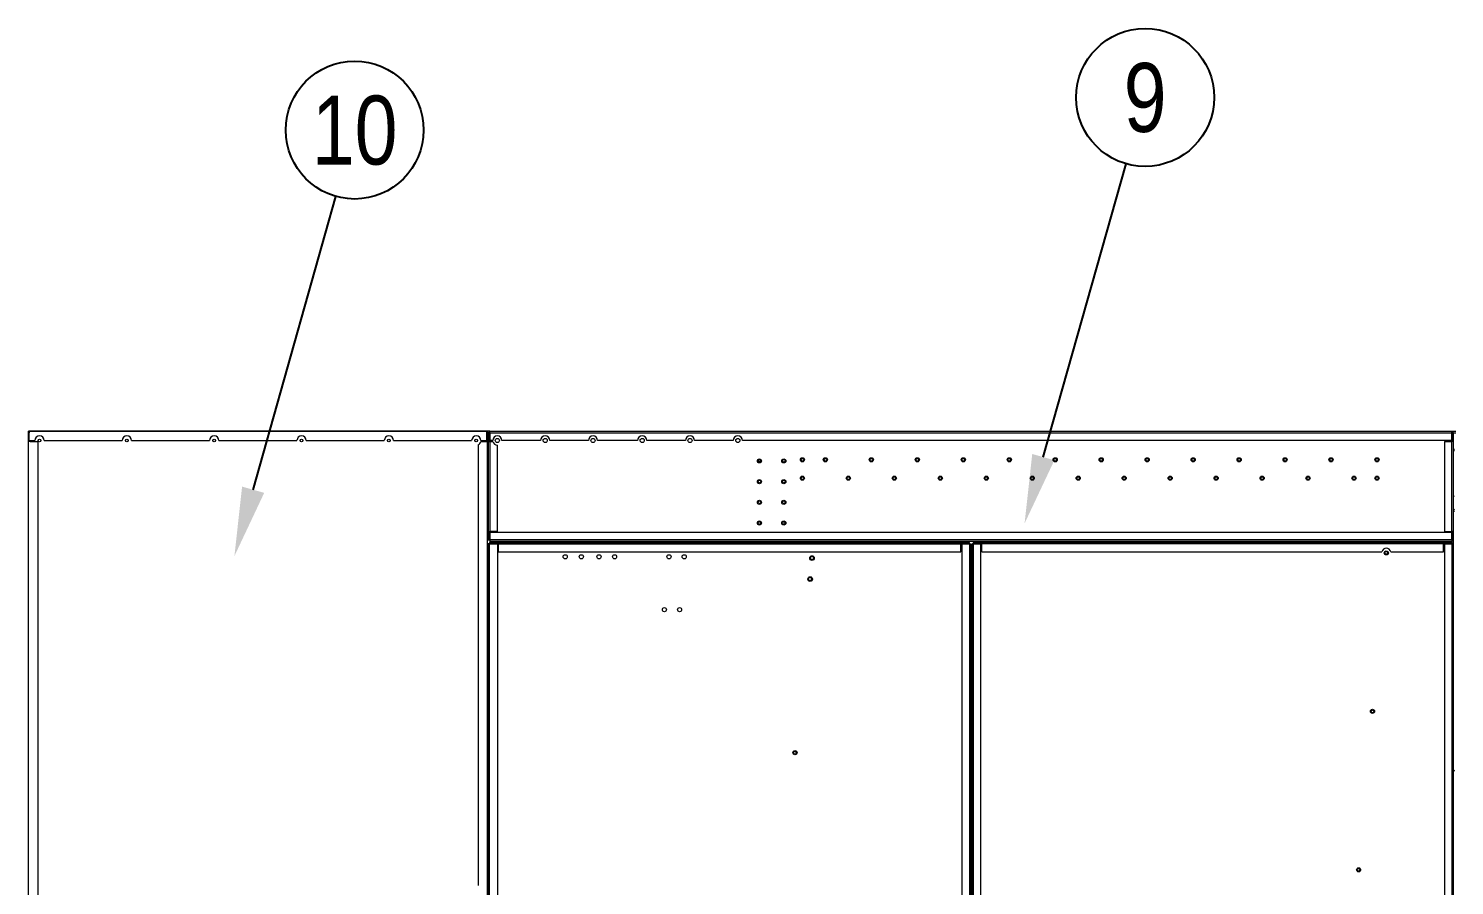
# Model space of a CAD drawing. Header units: millimetres. Extents: x -17070 to 51815, y -291348 to 34245.
# Drawn here: x 32001 to 35103, y 22445 to 24309 of the extents above; entities that cross this region are included whole.
import ezdxf
from ezdxf.enums import TextEntityAlignment as Align

# ---------------------------------------------------------------- set-up
doc = ezdxf.new("R2010")
doc.units = ezdxf.units.MM
doc.layers.add('냉각탑_dim', color=1, linetype='Continuous')
doc.layers.add('냉각탑_text', color=3, linetype='Continuous')
doc.styles.get("Standard").update_dxf_attribs({"font": 'arial.ttf'})

# ---------------------------------------------------------------- blocks, each defined once
blk = doc.blocks.new('1')
at = {"color": 0, "lineweight": 20}
for p, q in [((33001.2, 23432.6), (32001.2, 23432.6)), ((32001.2, 21032.6), (32001.2, 23432.6)), ((33004.7, 23432.6), (33001.2, 23432.6)), ((33001.2, 23429.1), (33001.2, 23432.6))]:
    blk.add_line(p, q, dxfattribs=at)
at = {"color": 7, "lineweight": 20, "ltscale": 0.001417}
for p, q in [((32001.2, 23430.6), (32002.9, 23430.6)), ((32001.2, 23429.7), (32002.9, 23429.7)), ((32999.2, 23430.6), (32997.5, 23430.6)), ((32999.2, 23429.7), (32997.5, 23429.7))]:
    blk.add_line(p, q, dxfattribs=at)
at = {"color": 7, "lineweight": 20, "ltscale": 0.00075}
for p, q in [((32001.2, 23429.7), (32001.2, 23430.6)), ((32001.2, 23429.7), (32001.2, 23430.6)), ((32999.2, 23429.7), (32999.2, 23430.6))]:
    blk.add_line(p, q, dxfattribs=at)
at = {"color": 7, "lineweight": 20, "ltscale": 0.015917}
for p, q in [((32001.2, 23410.6), (32001.2, 23429.7)), ((32999.2, 23429.7), (32999.2, 23410.6))]:
    blk.add_line(p, q, dxfattribs=at)
at = {"color": 7, "lineweight": 20, "ltscale": 0.000482551}
for p, q in [((32002.9, 23431.4), (32002.6, 23431.9)), ((32997.5, 23431.4), (32997.9, 23431.9))]:
    blk.add_line(p, q, dxfattribs=at)
at = {"color": 7, "lineweight": 20, "ltscale": 0.002833}
for p, q in [((32002.9, 23432.6), (32002.9, 23429.2)), ((32997.5, 23432.6), (32997.5, 23429.2)), ((32004.6, 23410.6), (32001.2, 23410.6)), ((32995.8, 23410.6), (32999.2, 23410.6))]:
    blk.add_line(p, q, dxfattribs=at)
at = {"color": 7, "lineweight": 20}
for p, q in [((32002.9, 23432.6), (32997.5, 23432.6)), ((33004.7, 23432.6), (35097.7, 23432.6)), ((33004.7, 23429.1), (35097.7, 23429.1)), ((35101.2, 21187.7), (35101.2, 23429.5)), ((32001.2, 21206.6), (32001.2, 23410.6)), ((32021.2, 23410.6), (32021.2, 21206.6)), ((32979.2, 23403.4), (32979.2, 22444.6)), ((32999.2, 23410.6), (32999.2, 21206.6)), ((35097.7, 23412.6), (33554.2, 23412.6)), ((35097.7, 23212.6), (33004.7, 23212.6)), ((33001.2, 21537.7), (33001.2, 23187.5)), ((33004.3, 21537.7), (33004.3, 23187.5)), ((35097.7, 23196.1), (33004.7, 23196.1)), ((35097.7, 23192.6), (33004.7, 23192.6)), ((33021.2, 23187.5), (33021.2, 21563.8)), ((33022.8, 23190.6), (34029.6, 23190.6)), ((33022.8, 23187.5), (34029.6, 23187.5)), ((34031.2, 23187.5), (34031.2, 21537.7)), ((34048.1, 23187.5), (34048.1, 21537.7)), ((34051.2, 23187.5), (34051.2, 21537.7)), ((34053.2, 23187.5), (34053.2, 21537.7)), ((34056.3, 23187.5), (34056.3, 21537.7)), ((34073.2, 21537.7), (34073.2, 23187.5)), ((35079.6, 23190.6), (34074.8, 23190.6)), ((35079.6, 23187.5), (34074.8, 23187.5)), ((35081.2, 23187.5), (35081.2, 21537.7)), ((35098.1, 21537.7), (35098.1, 23187.5)), ((33022.8, 23170.6), (34029.6, 23170.6))]:
    blk.add_line(p, q, dxfattribs=at)
at = {"color": 7, "lineweight": 20, "ltscale": 0.013833}
for p, q in [((32002.9, 23412.6), (32002.9, 23429.2)), ((32997.5, 23429.2), (32997.5, 23412.6)), ((32004.6, 23410.6), (32021.2, 23410.6))]:
    blk.add_line(p, q, dxfattribs=at)
at = {"color": 7, "lineweight": 20, "ltscale": 0.001111}
for p, q in [((33003.2, 23429.1), (33001.2, 23429.1)), ((35101.2, 23429.1), (35099.2, 23429.1)), ((33004.7, 23412.6), (33004.7, 23410.6)), ((35101.2, 23393.7), (35103.2, 23393.7)), ((35101.2, 23390.6), (35103.2, 23390.6)), ((33004.7, 23214.6), (33004.7, 23212.6)), ((33001.2, 23196.1), (33003.2, 23196.1)), ((33557.7, 23192.6), (33557.7, 23190.6)), ((33562.2, 23190.6), (33562.2, 23192.6)), ((33564.2, 23190.6), (33564.2, 23192.6)), ((33566.2, 23192.6), (33566.2, 23190.6)), ((33569.7, 23192.6), (33569.7, 23190.6)), ((33665.7, 23192.6), (33665.7, 23190.6)), ((33669.2, 23192.6), (33669.2, 23190.6)), ((35099.2, 23196.1), (35101.2, 23196.1))]:
    blk.add_line(p, q, dxfattribs=at)
at = {"color": 7, "lineweight": 20, "ltscale": 0.010278}
for p, q in [((33001.2, 23429.1), (33001.2, 23410.6)), ((33003.2, 23410.6), (33003.2, 23429.1)), ((35097.7, 23410.6), (35097.7, 23429.1)), ((35099.2, 23429.1), (35099.2, 23410.6)), ((35101.2, 23410.6), (35101.2, 23429.1)), ((33001.2, 23214.6), (33001.2, 23196.1)), ((33003.2, 23196.1), (33003.2, 23214.6)), ((35097.7, 23196.1), (35097.7, 23214.6)), ((35099.2, 23214.6), (35099.2, 23196.1)), ((35101.2, 23196.1), (35101.2, 23214.6)), ((33022.8, 23190.6), (33004.3, 23190.6)), ((33004.3, 23189), (33022.8, 23189)), ((33004.3, 23187.5), (33022.8, 23187.5)), ((34048.1, 23190.6), (34029.6, 23190.6)), ((34029.6, 23189), (34048.1, 23189)), ((34029.6, 23187.5), (34048.1, 23187.5)), ((34074.8, 23190.6), (34056.3, 23190.6)), ((34056.3, 23189), (34074.8, 23189)), ((34056.3, 23187.5), (34074.8, 23187.5)), ((35098.1, 23190.6), (35079.6, 23190.6)), ((35079.6, 23189), (35098.1, 23189)), ((35079.6, 23187.5), (35098.1, 23187.5))]:
    blk.add_line(p, q, dxfattribs=at)
at = {"color": 7, "lineweight": 20, "ltscale": 0.000833333}
for p, q in [((33004.7, 23429.1), (33003.2, 23429.1)), ((35097.7, 23429.1), (35099.2, 23429.1)), ((33004.7, 23196.1), (33003.2, 23196.1)), ((33004.3, 23187.5), (33004.3, 23189)), ((34048.1, 23187.5), (34048.1, 23189)), ((34056.3, 23187.5), (34056.3, 23189)), ((35097.7, 23196.1), (35099.2, 23196.1)), ((35098.1, 23187.5), (35098.1, 23189))]:
    blk.add_line(p, q, dxfattribs=at)
at = {"color": 7, "lineweight": 20, "ltscale": 0.001944}
for p, q in [((33004.7, 23429.1), (33004.7, 23432.6)), ((35097.7, 23429.1), (35097.7, 23432.6)), ((33001.2, 23410.6), (33004.7, 23410.6)), ((35101.2, 23410.6), (35097.7, 23410.6)), ((33001.2, 23214.6), (33004.7, 23214.6)), ((35101.2, 23214.6), (35097.7, 23214.6)), ((33004.7, 23196.1), (33004.7, 23192.6)), ((35097.7, 23196.1), (35097.7, 23192.6))]:
    blk.add_line(p, q, dxfattribs=at)
at = {"color": 7, "lineweight": 20, "ltscale": 0.009167}
for p, q in [((33004.7, 23429.1), (33004.7, 23412.6)), ((35097.7, 23412.6), (35097.7, 23429.1)), ((35081.2, 23410.6), (35097.7, 23410.6)), ((33021.2, 23214.6), (33004.7, 23214.6)), ((33004.7, 23212.6), (33004.7, 23196.1)), ((35081.2, 23214.6), (35097.7, 23214.6)), ((35097.7, 23196.1), (35097.7, 23212.6))]:
    blk.add_line(p, q, dxfattribs=at)
at = {"color": 7, "lineweight": 20, "ltscale": 0.004778}
for p, q in [((35097.7, 23432.6), (35106.3, 23432.6)), ((35097.7, 23429.5), (35106.3, 23429.5))]:
    blk.add_line(p, q, dxfattribs=at)
at = {"color": 7, "lineweight": 20, "ltscale": 0.000256317}
for p, q in [((32001.2, 23410.6), (32001.5, 23410.6)), ((32999.2, 23410.6), (32998.9, 23410.6))]:
    blk.add_line(p, q, dxfattribs=at)
at = {"color": 7, "lineweight": 20, "ltscale": 0.01025}
for p, q in [((32002.9, 23412.6), (32015.2, 23412.6)), ((32985.2, 23412.6), (32997.5, 23412.6))]:
    blk.add_line(p, q, dxfattribs=at)
at = {"color": 7, "lineweight": 20, "ltscale": 0.001667}
for p, q in [((32003.2, 23412.6), (32003.2, 23410.6)), ((32997.2, 23410.6), (32997.2, 23412.6))]:
    blk.add_line(p, q, dxfattribs=at)
at = {"color": 7, "lineweight": 20, "ltscale": 0.141667}
for p, q in [((32035.2, 23412.6), (32205.2, 23412.6)), ((32225.2, 23412.6), (32395.2, 23412.6)), ((32415.2, 23412.6), (32585.2, 23412.6)), ((32605.2, 23412.6), (32775.2, 23412.6)), ((32795.2, 23412.6), (32965.2, 23412.6))]:
    blk.add_line(p, q, dxfattribs=at)
at = {"color": 7, "lineweight": 20, "ltscale": 0.009002}
blk.add_line((32985, 23410.6), (32995.8, 23410.6), dxfattribs=at)
at = {"color": 7, "lineweight": 20, "ltscale": 0.108889}
for p, q in [((33001.2, 23410.6), (33001.2, 23214.6)), ((33004.7, 23410.6), (33004.7, 23214.6)), ((35081.2, 23410.6), (35081.2, 23214.6)), ((35097.7, 23214.6), (35097.7, 23410.6)), ((35101.2, 23214.6), (35101.2, 23410.6))]:
    blk.add_line(p, q, dxfattribs=at)
at = {"color": 7, "lineweight": 20, "ltscale": 0.003611}
blk.add_line((33011.2, 23412.6), (33004.7, 23412.6), dxfattribs=at)
at = {"color": 7, "lineweight": 20, "ltscale": 0.003723}
blk.add_line((33004.7, 23410.6), (33011.4, 23410.6), dxfattribs=at)
at = {"color": 7, "lineweight": 20, "ltscale": 0.104444}
blk.add_line((33021.2, 23214.6), (33021.2, 23402.6), dxfattribs=at)
at = {"color": 7, "lineweight": 20, "ltscale": 0.046667}
for p, q in [((33115.2, 23412.6), (33031.2, 23412.6)), ((33219.2, 23412.6), (33135.2, 23412.6)), ((33430.2, 23412.6), (33346.2, 23412.6)), ((33534.2, 23412.6), (33450.2, 23412.6))]:
    blk.add_line(p, q, dxfattribs=at)
at = {"color": 7, "lineweight": 20, "ltscale": 0.048333}
blk.add_line((33326.2, 23412.6), (33239.2, 23412.6), dxfattribs=at)
at = {"color": 7, "lineweight": 20, "ltscale": 0.002887}
blk.add_line((33593.8, 23366.6), (33588.6, 23366.6), dxfattribs=at)
at = {"color": 7, "lineweight": 20, "ltscale": 0.001247}
for p, q in [((35101.2, 23291.3), (35103.2, 23292.3)), ((35103.2, 23262.1), (35101.2, 23261.1)), ((35103.2, 23258.6), (35101.2, 23257.6))]:
    blk.add_line(p, q, dxfattribs=at)
at = {"color": 7, "lineweight": 20, "ltscale": 0.001722}
for p, q in [((33004.3, 23187.5), (33001.2, 23187.5)), ((33022.8, 23187.5), (33022.8, 23190.6)), ((34029.6, 23187.5), (34029.6, 23190.6)), ((34048.1, 23187.5), (34051.2, 23187.5)), ((34053.2, 23187.5), (34056.3, 23187.5)), ((34074.8, 23190.6), (34074.8, 23187.5)), ((35079.6, 23190.6), (35079.6, 23187.5)), ((35101.2, 23187.5), (35098.1, 23187.5))]:
    blk.add_line(p, q, dxfattribs=at)
at = {"color": 7, "lineweight": 20, "ltscale": 0.000888889}
for p, q in [((33004.3, 23190.6), (33004.3, 23189)), ((34048.1, 23189), (34048.1, 23190.6)), ((34056.3, 23190.6), (34056.3, 23189)), ((35098.1, 23189), (35098.1, 23190.6))]:
    blk.add_line(p, q, dxfattribs=at)
at = {"color": 7, "lineweight": 20, "ltscale": 0.009389}
for p, q in [((33021.2, 23187.5), (33004.3, 23187.5)), ((33022.8, 23187.5), (33022.8, 23170.6)), ((34029.6, 23170.6), (34029.6, 23187.5)), ((34048.1, 23187.5), (34031.2, 23187.5)), ((34073.2, 23187.5), (34056.3, 23187.5)), ((34074.8, 23170.6), (34074.8, 23187.5)), ((35079.6, 23170.6), (35079.6, 23187.5)), ((35081.2, 23187.5), (35098.1, 23187.5))]:
    blk.add_line(p, q, dxfattribs=at)
at = {"color": 7, "lineweight": 20, "ltscale": 0.001115}
for p, q in [((33722.3, 23190.6), (33722.4, 23192.6)), ((34332.4, 23192.6), (34332.3, 23190.6)), ((34332.3, 23190.6), (34332.4, 23192.6)), ((34942.4, 23192.6), (34942.3, 23190.6)), ((34945.4, 23190.6), (34945.6, 23192.6)), ((34972, 23190.6), (34972.2, 23192.6))]:
    blk.add_line(p, q, dxfattribs=at)
at = {"color": 7, "lineweight": 20, "ltscale": 0.483602}
blk.add_line((34074.8, 23170.6), (34945.3, 23170.6), dxfattribs=at)
at = {"color": 7, "lineweight": 20, "ltscale": 0.063895}
blk.add_line((34964.6, 23170.6), (35079.6, 23170.6), dxfattribs=at)
at = {"color": 7, "lineweight": 20, "ltscale": 0.001192}
for p, q in [((35103.2, 22695), (35101.2, 22694.2)), ((35103.2, 22693.9), (35101.2, 22693.2))]:
    blk.add_line(p, q, dxfattribs=at)
at = {"color": 7, "lineweight": 20}
for centre, radius in [((32025.2, 23412.6), 3), ((32215.2, 23412.6), 3), ((32405.2, 23412.6), 3), ((32595.2, 23412.6), 3), ((32785.2, 23412.6), 3), ((32975.2, 23412.6), 3), ((33021.2, 23412.6), 4.5), ((33125.2, 23412.6), 4.5), ((33229.2, 23412.6), 4.5), ((33336.2, 23412.6), 4.5), ((33440.2, 23412.6), 4.5), ((33544.2, 23412.6), 4.5), ((33591.2, 23368.1), 4.5), ((33591.2, 23368.1), 3), ((33644.2, 23368.1), 4.5), ((33644.2, 23368.1), 3), ((33684.7, 23370.6), 4.5), ((33684.7, 23370.6), 3), ((33734.7, 23370.6), 4.5), ((33734.7, 23370.6), 3), ((33834.7, 23370.6), 4.5), ((33834.7, 23370.6), 3), ((33934.7, 23370.6), 4.5), ((33934.7, 23370.6), 3), ((34034.7, 23370.6), 4.5), ((34034.7, 23370.6), 3), ((34134.7, 23370.6), 4.5), ((34134.7, 23370.6), 3), ((34234.7, 23370.6), 4.5), ((34234.7, 23370.6), 3), ((34334.7, 23370.6), 4.5), ((34334.7, 23370.6), 3), ((34434.7, 23370.6), 4.5), ((34434.7, 23370.6), 3), ((34534.7, 23370.6), 4.5), ((34534.7, 23370.6), 3), ((34634.7, 23370.6), 4.5), ((34634.7, 23370.6), 3), ((34734.7, 23370.6), 4.5), ((34734.7, 23370.6), 3), ((34834.7, 23370.6), 4.5), ((34834.7, 23370.6), 3), ((34934.7, 23370.6), 4.5), ((34934.7, 23370.6), 3), ((33591.2, 23323.1), 4.5), ((33644.2, 23323.1), 4.5), ((33684.7, 23330.6), 4.5), ((33684.7, 23330.6), 3), ((33784.7, 23330.6), 4.5), ((33784.7, 23330.6), 3), ((33884.7, 23330.6), 4.5), ((33884.7, 23330.6), 3), ((33984.7, 23330.6), 4.5), ((33984.7, 23330.6), 3), ((34084.7, 23330.6), 4.5), ((34084.7, 23330.6), 3), ((34184.7, 23330.6), 4.5), ((34184.7, 23330.6), 3), ((34284.7, 23330.6), 4.5), ((34284.7, 23330.6), 3), ((34384.7, 23330.6), 4.5), ((34384.7, 23330.6), 3), ((34484.7, 23330.6), 4.5), ((34484.7, 23330.6), 3), ((34584.7, 23330.6), 4.5), ((34584.7, 23330.6), 3), ((34684.7, 23330.6), 4.5), ((34684.7, 23330.6), 3), ((34784.7, 23330.6), 4.5), ((34784.7, 23330.6), 3), ((34884.7, 23330.6), 4.5), ((34884.7, 23330.6), 3), ((34934.7, 23330.6), 4.5), ((34934.7, 23330.6), 3), ((33591.2, 23323.1), 3), ((33644.2, 23323.1), 3), ((33591.2, 23278.1), 4.5), ((33591.2, 23278.1), 3), ((33644.2, 23278.1), 4.5), ((33644.2, 23278.1), 3), ((33591.2, 23233.1), 4.5), ((33591.2, 23233.1), 3), ((33644.2, 23233.1), 4.5), ((33644.2, 23233.1), 3), ((34954.9, 23168), 4.5), ((33168.7, 23159.6), 4.5), ((33203.7, 23159.6), 4.5), ((33242.1, 23159.6), 4.5), ((33276.1, 23159.6), 4.5), ((33394.6, 23159.6), 4.5), ((33427.6, 23159.6), 4.5), ((33705.6, 23156.8), 5), ((33705.6, 23156.8), 3.5), ((34954.9, 23168), 3), ((33701.5, 23111), 5), ((33701.5, 23111), 3.5), ((33384.5, 23044.6), 4.5), ((33417.5, 23044.6), 4.5), ((34924.8, 22823.3), 4.5), ((34924.8, 22823.3), 3), ((33668.5, 22733.4), 4.5), ((33668.5, 22733.4), 3), ((34894.6, 22478.6), 4.5), ((34894.6, 22478.6), 3)]:
    blk.add_circle(centre, radius, dxfattribs=at)
for centre, radius, start, end in [((32004.6, 23429.2), 3.4, 179.7593, 180), ((32004.6, 23429.2), 3.4, 120, 155.6842), ((32025.2, 23412.6), 10, 0, 180), ((32215.2, 23412.6), 10, 0, 180), ((32405.2, 23412.6), 10, 0, 180), ((32595.2, 23412.6), 10, 0, 180), ((32785.2, 23412.6), 10, 0, 180), ((32975.2, 23412.6), 10, 0, 180), ((32995.8, 23429.2), 3.4, 24.3158, 60), ((33021.2, 23412.6), 10, 0, 180), ((33125.2, 23412.6), 10, 0, 180), ((33229.2, 23412.6), 10, 0, 180), ((33336.2, 23412.6), 10, 0, 180), ((33440.2, 23412.6), 10, 0, 180), ((33544.2, 23412.6), 10, 0, 180), ((33569.7, 23429.1), 3.5, 90, 90.2449), ((34944.7, 23429.1), 3.5, 89.7551, 90), ((32004.6, 23394), 3.4, 180, 180.2368), ((32975.2, 23412.6), 10, 293.5782, 348.4628), ((33021.2, 23412.6), 10, 191.5372, 270), ((34954.9, 23168), 10, 15.1274, 164.8726)]:
    blk.add_arc(centre, radius, start, end, dxfattribs=at)
at = {"layer": '냉각탑_dim', "lineweight": -3}
for points in [[(34232.8, 23369.6), (34168, 23232.1), (34184.7, 23383.2)], [(32513.9, 23298.6), (32449.1, 23161), (32465.8, 23312.2)]]:
    blk.add_solid(points, dxfattribs=at)

msp = doc.modelspace()

# ---------------------------------------------------------------- linework, layer by layer
at = {"layer": '냉각탑_dim', "linetype": 'ByBlock', "lineweight": -3}
for points in [[(34208.8, 23376.4), (34388.8, 24014.5)], [(32489.9, 23305.4), (32670, 23943.5)]]:
    msp.add_lwpolyline(points, dxfattribs=at)
for centre in [(34430.3, 24158.7), (32710.7, 24087.8)]:
    msp.add_circle(centre, 150, dxfattribs=at)

# ---------------------------------------------------------------- block references
msp.add_blockref('1', (0, 0))

# ---------------------------------------------------------------- texts
at = {"layer": '냉각탑_text', "width": 0.8}
for s, p in [('9', (34430.3, 24158.7)), ('10', (32710.7, 24087.8))]:
    msp.add_text(s, height=150, dxfattribs=at).set_placement(p, align=Align.MIDDLE_CENTER)

doc.saveas('drawing.dxf')
